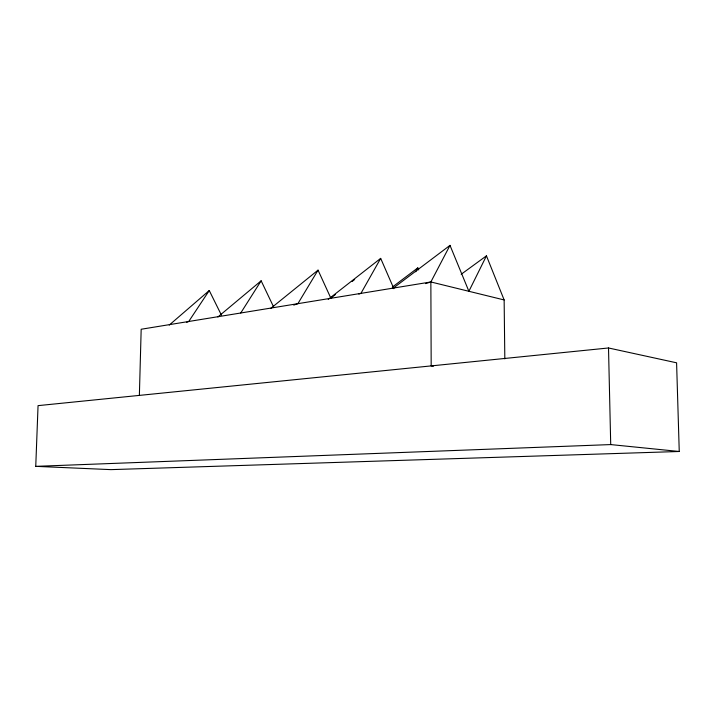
<?xml version="1.0" encoding="UTF-8"?>
<svg xmlns="http://www.w3.org/2000/svg" width="715" height="715" viewBox="0 0 715 715"><rect width="100%" height="100%" fill="white"/><g stroke="black" fill="none" stroke-linecap="round" stroke-linejoin="round"><path stroke-width="1.07" d="M139.371 395.395L141.177 329.249L430.859 281.96L504.138 299.943L504.826 358.903M35.75 466.35L38.056 405.637L608.51 347.973L676.587 362.809L679.25 451.487L110.932 469.63L35.75 466.35L610.717 444.578L679.25 451.487M504.138 299.943L486.45 255.845L468.888 291.291L450.003 245.37L393.071 288.288M433.379 366.25L431.181 365.901L430.859 281.96L450.003 245.37M415.728 271.763L417.81 267.884L418.677 269.921M393.876 288.69L380.684 258.374L360.932 293.373L358.823 294.071M330.911 298.289L318.041 270.136L297.887 303.669L293.74 305.099M240.749 312.991L261.145 280.807L273.622 306.958M221.444 315.154L209.254 290.54L188.733 321.482L186.669 322.286M169.241 325.084L209.254 290.54M217.896 316.968L261.145 280.807M270.913 308.254L318.041 270.136M328.221 299.379L380.684 258.374M330.956 298.003L335.353 294.571M352.039 281.54L354.676 279.485M392.312 287.135L417.81 267.884M461.193 274.265L486.45 255.845M425.622 283.605L430.859 281.96M608.51 347.973L610.717 444.578"/></g></svg>
